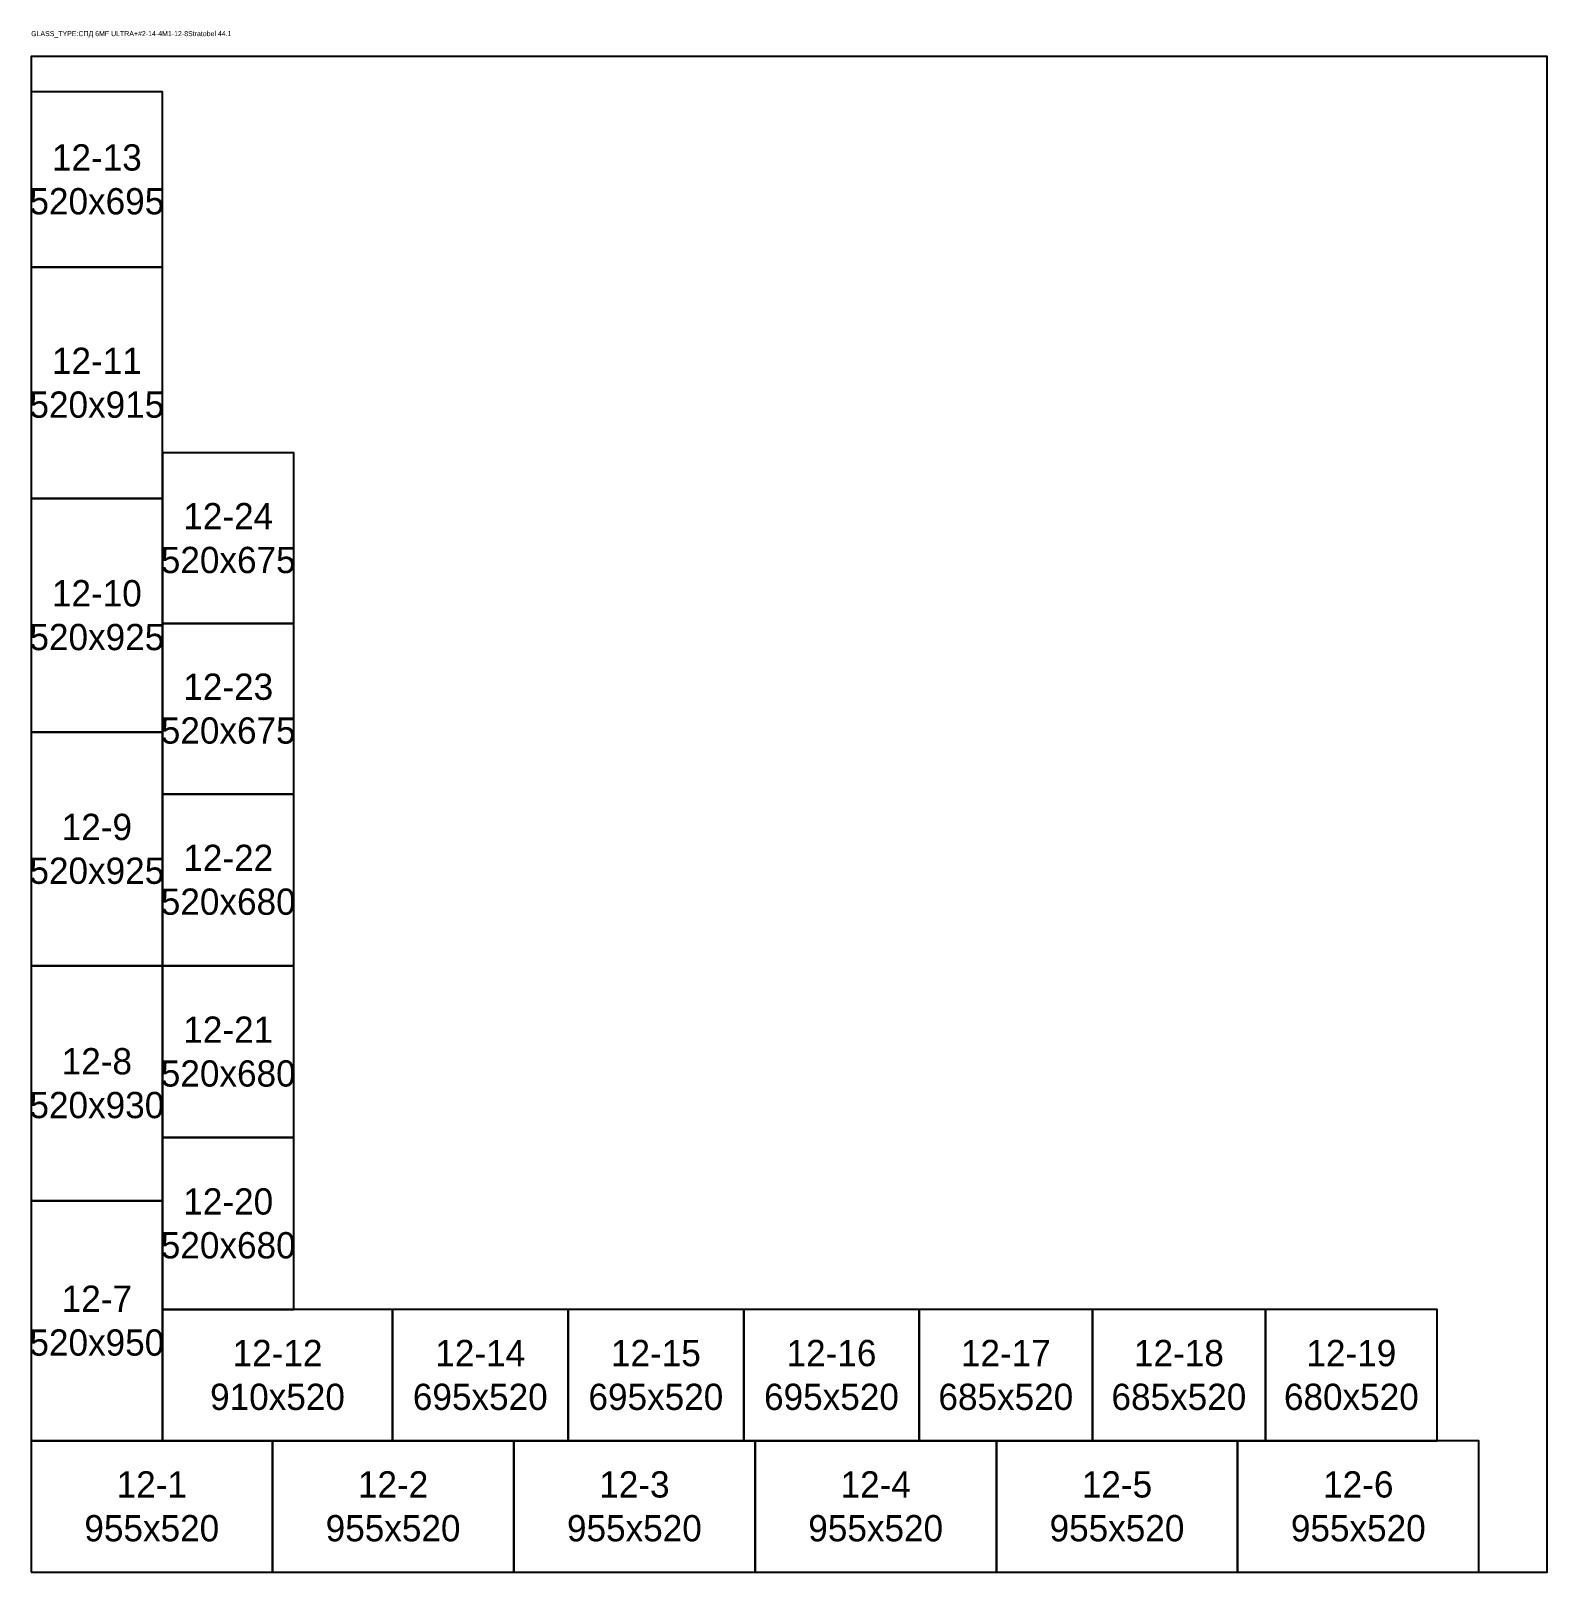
# Model space of a CAD drawing. Header units: millimetres. Extents: x -1 to 6000, y 0 to 6101.
import ezdxf

# ---------------------------------------------------------------- set-up
doc = ezdxf.new("R2010")
doc.units = ezdxf.units.MM
for name, color, linetype in [('GLASS', 3, 'Continuous'), ('SHEET', 1, 'Continuous'), ('TEXT', 7, 'Continuous')]:
    doc.layers.add(name, color=color, linetype=linetype)

msp = doc.modelspace()

# ---------------------------------------------------------------- linework, layer by layer
at = {"layer": 'GLASS', "color": 2}
for points in [[(0, 5165), (520, 5165), (520, 5860), (0, 5860)], [(0, 4250), (520, 4250), (520, 5165), (0, 5165)], [(0, 3325), (520, 3325), (520, 4250), (0, 4250)], [(520, 3080), (1040, 3080), (1040, 3755), (520, 3755)], [(0, 2400), (520, 2400), (520, 3325), (0, 3325)], [(520, 2400), (1040, 2400), (1040, 3080), (520, 3080)], [(0, 1470), (520, 1470), (520, 2400), (0, 2400)], [(520, 1720), (1040, 1720), (1040, 2400), (520, 2400)], [(520, 1040), (1040, 1040), (1040, 1720), (520, 1720)], [(0, 520), (520, 520), (520, 1470), (0, 1470)], [(520, 520), (1430, 520), (1430, 1040), (520, 1040)], [(1430, 520), (2125, 520), (2125, 1040), (1430, 1040)], [(2125, 520), (2820, 520), (2820, 1040), (2125, 1040)], [(2820, 520), (3515, 520), (3515, 1040), (2820, 1040)], [(3515, 520), (4200, 520), (4200, 1040), (3515, 1040)], [(4200, 520), (4885, 520), (4885, 1040), (4200, 1040)], [(4885, 520), (5565, 520), (5565, 1040), (4885, 1040)], [(0, 0), (955, 0), (955, 520), (0, 520)], [(955, 0), (1910, 0), (1910, 520), (955, 520)], [(1910, 0), (2865, 0), (2865, 520), (1910, 520)], [(2865, 0), (3820, 0), (3820, 520), (2865, 520)], [(3820, 0), (4775, 0), (4775, 520), (3820, 520)], [(4775, 0), (5730, 0), (5730, 520), (4775, 520)]]:
    msp.add_lwpolyline(points, close=True, dxfattribs=at)
at = {"layer": 'GLASS', "color": 3}
msp.add_lwpolyline([(520, 3755), (1040, 3755), (1040, 4430), (520, 4430)], close=True, dxfattribs=at)
at = {"layer": 'SHEET', "color": 1}
msp.add_lwpolyline([(0, 0), (6000, 0), (6000, 6000), (0, 6000), (0, 0)], dxfattribs=at)

# ---------------------------------------------------------------- texts
at = {"layer": 'TEXT', "color": 7, "insert": (0, 6100), "char_height": 20, "attachment_point": 1}
msp.add_mtext('GLASS_TYPE:СПД 6MF ULTRA+#2-14-4М1-12-8Stratobel 44.1', dxfattribs=at)
at = {"layer": 'TEXT', "color": 7, "char_height": 104, "attachment_point": 5}
for s, insert, width in [('12-13\\P520x695', (260, 5512.5), 468), ('12-11\\P520x915', (260, 4707.5), 468), ('12-24\\P520x675', (780, 4092.5), 468), ('12-10\\P520x925', (260, 3787.5), 468), ('12-23\\P520x675', (780, 3417.5), 468), ('12-9\\P520x925', (260, 2862.5), 468), ('12-22\\P520x680', (780, 2740), 468), ('12-21\\P520x680', (780, 2060), 468), ('12-8\\P520x930', (260, 1935), 468), ('12-20\\P520x680', (780, 1380), 468), ('12-7\\P520x950', (260, 995), 468), ('12-12\\P910x520', (975, 780), 819), ('12-14\\P695x520', (1777.5, 780), 625.5), ('12-15\\P695x520', (2472.5, 780), 625.5), ('12-16\\P695x520', (3167.5, 780), 625.5), ('12-17\\P685x520', (3857.5, 780), 616.5), ('12-18\\P685x520', (4542.5, 780), 616.5), ('12-19\\P680x520', (5225, 780), 612), ('12-1\\P955x520', (477.5, 260), 859.5), ('12-2\\P955x520', (1432.5, 260), 859.5), ('12-3\\P955x520', (2387.5, 260), 859.5), ('12-4\\P955x520', (3342.5, 260), 859.5), ('12-5\\P955x520', (4297.5, 260), 859.5), ('12-6\\P955x520', (5252.5, 260), 859.5)]:
    msp.add_mtext(s, dxfattribs=dict(at, insert=insert, width=width))

doc.saveas('drawing.dxf')
